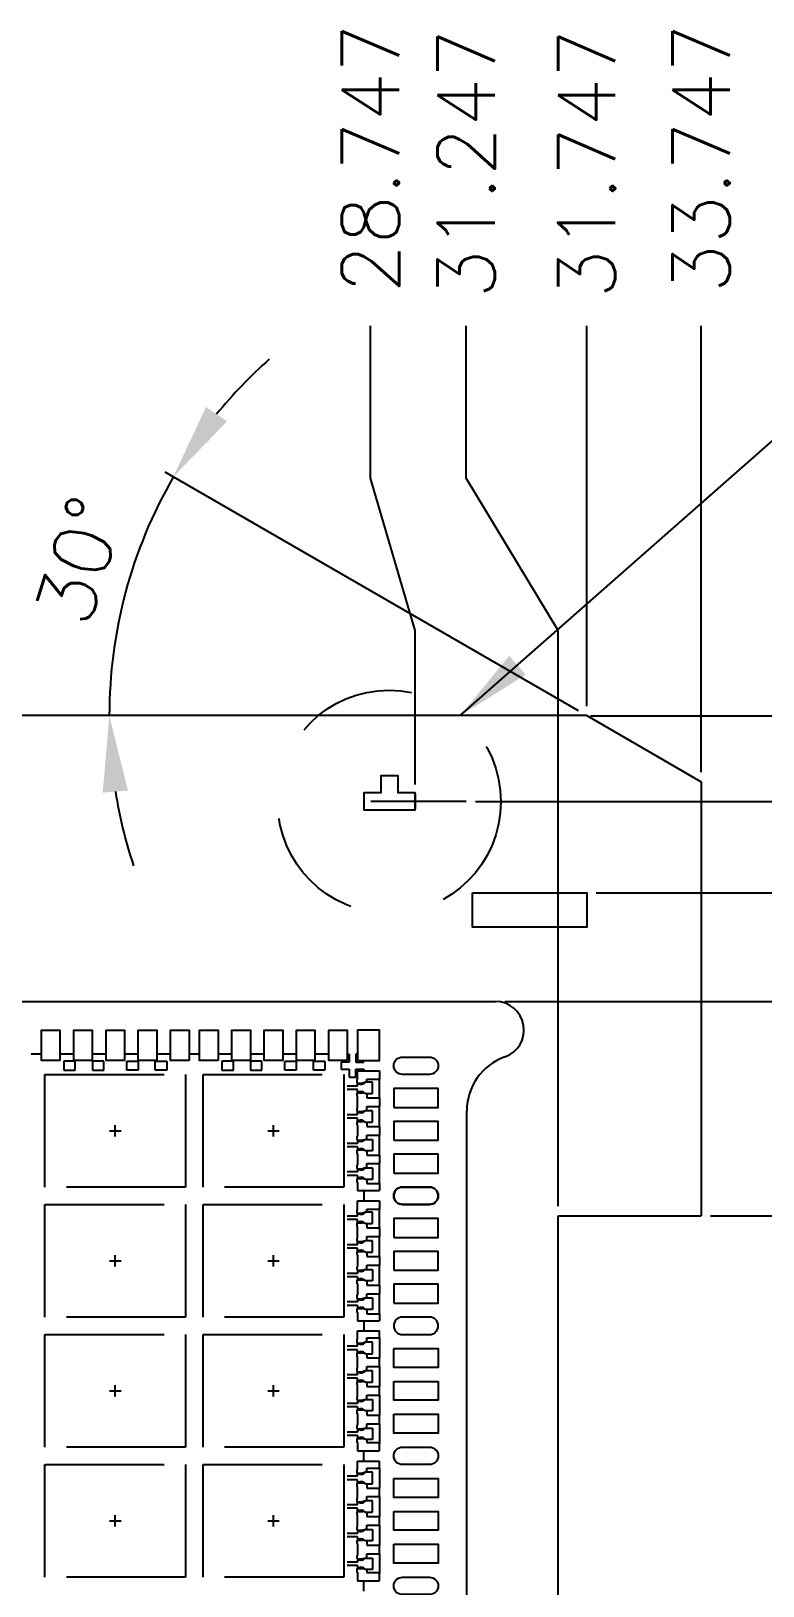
# Model space of a CAD drawing. Header units: millimetres. Extents: x 404.22 to 412.54, y 108.24 to 113.92.
# Drawn here: x 408.759 to 409.527, y 112.238 to 113.87 of the extents above; entities that cross this region are included whole.
import ezdxf

# ---------------------------------------------------------------- set-up
doc = ezdxf.new("R2010")
doc.units = ezdxf.units.MM
doc.header["$LTSCALE"] = 0.5
doc.header["$PDMODE"] = 98
for name, pattern in [('CENTER', [50.8, 31.75, -6.35, 6.35, -6.35]), ('HIDDEN', [0.375, 0.25, -0.125]), ('PHANTOM', [2.5, 1.25, -0.25, 0.25, -0.25, 0.25, -0.25])]:
    doc.linetypes.add(name, pattern=pattern)
for name, color, linetype in [('1D', 4, 'Continuous'), ('BTM', 7, 'HIDDEN'), ('CEN', 2, 'CENTER'), ('DIM', 3, 'Continuous'), ('PKG', 1, 'PHANTOM')]:
    doc.layers.add(name, color=color, linetype=linetype)
doc.styles.add('SIMPLEX', font='simplex.shx')
doc.dimstyles.new('Standard1', dxfattribs={"dimtxt": 0.08, "dimasz": 0.08, "dimexe": 0.015, "dimexo": 0.015, "dimgap": 0.027, "dimtad": 1, "dimdec": 3, "dimlfac": 33.333333, "dimrnd": 0.0005, "dimzin": 1, "dimtxsty": 'SIMPLEX', "dimcen": 0.1905, "dimclrd": 256, "dimclre": 256, "dimclrt": 256, "dimazin": 3, "dimtp": 0.03, "dimtm": 0.05, "dimtfac": 0.8, "dimtdec": 3, "dimtmove": 0, "dimatfit": 3, "dimfxl": 0.05, "dimtzin": 4, "dimlwd": -1, "dimlwe": -1})
doc.dimstyles.new('Standard2', dxfattribs={"dimtxt": 0.06, "dimasz": 0.08, "dimexe": 0.01, "dimexo": 0.01, "dimgap": 0.027, "dimtad": 1, "dimdec": 3, "dimlfac": 16.666667, "dimrnd": 0.0005, "dimzin": 1, "dimtxsty": 'SIMPLEX', "dimcen": 0.1905, "dimclrd": 256, "dimclre": 256, "dimclrt": 256, "dimazin": 3, "dimtp": 0.03, "dimtm": 0.05, "dimtfac": 0.8, "dimtdec": 3, "dimtmove": 0, "dimatfit": 3, "dimfxl": 0.05, "dimtzin": 4, "dimlwd": -1, "dimlwe": -1})

# ---------------------------------------------------------------- blocks, each defined once
blk = doc.blocks.new('*D9')
at = {"layer": 'Defpoints', "color": 0, "ltscale": 0.1, "transparency": 16777216}
for p in [(409.963, 113.1939), (409.3365, 113.1516), (407.4376, 111.0096)]:
    blk.add_point(p, dxfattribs=at)
at = {"layer": 'DIM', "ltscale": 0.1, "transparency": 16777216}
for p, q in [((409.643, 113.1516), (409.803, 113.1939)), ((409.803, 113.1939), (409.963, 113.1939)), ((409.3465, 113.1516), (409.643, 113.1516))]:
    blk.add_line(p, q, dxfattribs=at)
at = {"layer": 'DIM', "ltscale": 0.1, "transparency": 16777216, "insert": (410.1386, 113.1939), "char_height": 0.06, "attachment_point": 5, "style": 'SIMPLEX'}
blk.add_mtext('\\A1;35.700', dxfattribs=at)
blk = doc.blocks.new('*D10')
at = {"layer": 'Defpoints', "color": 0, "ltscale": 0.1, "transparency": 16777216}
for p in [(409.4625, 112.6266), (409.963, 112.6266), (407.4376, 111.0096)]:
    blk.add_point(p, dxfattribs=at)
at = {"layer": 'DIM', "ltscale": 0.1, "transparency": 16777216}
blk.add_line((409.4725, 112.6266), (409.963, 112.6266), dxfattribs=at)
at = {"layer": 'DIM', "ltscale": 0.1, "transparency": 16777216, "insert": (410.1386, 112.6266), "char_height": 0.06, "attachment_point": 5, "style": 'SIMPLEX'}
blk.add_mtext('\\A1;26.950', dxfattribs=at)
blk = doc.blocks.new('*D29')
at = {"layer": 'Defpoints', "color": 0, "transparency": 16777216}
for p in [(409.2466, 112.8516), (409.2466, 109.1676), (410.6211, 109.1676)]:
    blk.add_point(p, dxfattribs=at)
at = {"layer": 'DIM', "transparency": 16777216}
for p, q in [((409.2566, 112.8516), (410.6311, 112.8516)), ((410.6211, 112.7716), (410.6211, 111.5266)), ((410.6211, 109.2476), (410.6211, 110.4926)), ((409.2566, 109.1676), (410.6311, 109.1676))]:
    blk.add_line(p, q, dxfattribs=at)
for points in [[(410.6078, 112.7716), (410.6345, 112.7716), (410.6211, 112.8516)], [(410.6078, 109.2476), (410.6345, 109.2476), (410.6211, 109.1676)]]:
    blk.add_solid(points, dxfattribs=at)
at = {"layer": 'DIM', "transparency": 16777216, "insert": (410.6211, 111.0096), "char_height": 0.06, "attachment_point": 5, "rotation": 90, "style": 'SIMPLEX'}
blk.add_mtext('\\A1;59.3X61.4(MOLD PKG)', dxfattribs=at)
blk = doc.blocks.new('*D34')
at = {"layer": 'Defpoints', "color": 0, "transparency": 16777216}
for p in [(409.963, 112.9965), (409.3425, 112.9656), (407.4376, 111.0096)]:
    blk.add_point(p, dxfattribs=at)
at = {"layer": 'DIM', "transparency": 16777216}
for p, q in [((409.643, 112.9656), (409.803, 112.9965)), ((409.803, 112.9965), (409.963, 112.9965)), ((409.3525, 112.9656), (409.643, 112.9656))]:
    blk.add_line(p, q, dxfattribs=at)
at = {"layer": 'DIM', "transparency": 16777216, "insert": (410.1386, 112.9965), "char_height": 0.06, "attachment_point": 5, "style": 'SIMPLEX'}
blk.add_mtext('\\A1;32.600', dxfattribs=at)
blk = doc.blocks.new('*D37')
at = {"layer": 'Defpoints', "color": 0, "ltscale": 0.1, "transparency": 16777216}
for p in [(409.963, 113.0933), (409.2159, 113.0616), (407.4376, 111.0096)]:
    blk.add_point(p, dxfattribs=at)
at = {"layer": 'DIM', "ltscale": 0.1, "transparency": 16777216}
for p, q in [((409.643, 113.0616), (409.803, 113.0933)), ((409.803, 113.0933), (409.963, 113.0933)), ((409.2259, 113.0616), (409.643, 113.0616))]:
    blk.add_line(p, q, dxfattribs=at)
at = {"layer": 'DIM', "ltscale": 0.1, "transparency": 16777216, "insert": (410.1386, 113.0933), "char_height": 0.06, "attachment_point": 5, "style": 'SIMPLEX'}
blk.add_mtext('\\A1;34.200', dxfattribs=at)
blk = doc.blocks.new('*D54')
at = {"layer": 'Defpoints', "color": 0, "ltscale": 0.1, "transparency": 16777216}
for p in [(409.216, 113.5609), (409.3125, 112.6266), (407.4376, 111.0096)]:
    blk.add_point(p, dxfattribs=at)
at = {"layer": 'DIM', "ltscale": 0.1, "transparency": 16777216}
for p, q in [((409.216, 113.4009), (409.216, 113.5609)), ((409.3125, 113.2409), (409.216, 113.4009)), ((409.3125, 112.6366), (409.3125, 113.2409))]:
    blk.add_line(p, q, dxfattribs=at)
at = {"layer": 'DIM', "ltscale": 0.1, "transparency": 16777216, "insert": (409.216, 113.7308), "char_height": 0.06, "attachment_point": 5, "rotation": 90, "style": 'SIMPLEX'}
blk.add_mtext('\\A1;31.247', dxfattribs=at)
blk = doc.blocks.new('*D55')
at = {"layer": 'Defpoints', "color": 0, "ltscale": 0.1, "transparency": 16777216}
for p in [(409.1156, 113.5609), (409.1625, 113.0695), (407.4376, 111.0096)]:
    blk.add_point(p, dxfattribs=at)
at = {"layer": 'DIM', "ltscale": 0.1, "transparency": 16777216}
for p, q in [((409.1156, 113.4009), (409.1156, 113.5609)), ((409.1625, 113.2409), (409.1156, 113.4009)), ((409.1625, 113.0795), (409.1625, 113.2409))]:
    blk.add_line(p, q, dxfattribs=at)
at = {"layer": 'DIM', "ltscale": 0.1, "transparency": 16777216, "insert": (409.1156, 113.7365), "char_height": 0.06, "attachment_point": 5, "rotation": 90, "style": 'SIMPLEX'}
blk.add_mtext('\\A1;28.747', dxfattribs=at)
blk = doc.blocks.new('*D81')
at = {"layer": '1D', "transparency": 16777216}
blk.add_line((409.3338, 113.1566), (408.9, 113.4072), dxfattribs=at)
for start, end in [(131.6759, 140.8347), (149.9936, 180), (189.1588, 198.3177)]:
    blk.add_arc((409.3425, 113.1516), 0.501, start, end, dxfattribs=at)
for points in [[(408.965, 113.4605), (408.943, 113.4756), (408.9086, 113.4022)], [(408.8346, 113.0708), (408.8611, 113.073), (408.8415, 113.1516)]]:
    blk.add_solid(points, dxfattribs=at)
at = {"layer": 'Defpoints', "color": 0, "transparency": 16777216}
for p in [(408.8491, 113.2387), (405.5444, 113.1516), (409.3425, 113.1516), (409.3425, 113.1516), (409.4625, 113.0823)]:
    blk.add_point(p, dxfattribs=at)
at = {"layer": '1D', "transparency": 16777216, "insert": (408.8104, 113.3149), "char_height": 0.06, "attachment_point": 5, "rotation": 72.946, "style": 'SIMPLEX'}
blk.add_mtext('\\A1;30°', dxfattribs=at)
blk = doc.blocks.new('*D79')
at = {"layer": 'Defpoints', "color": 0, "ltscale": 0.1, "transparency": 16777216}
for p in [(409.3425, 113.5609), (409.3425, 113.1516), (407.4376, 111.0096)]:
    blk.add_point(p, dxfattribs=at)
at = {"layer": 'DIM', "ltscale": 0.1, "transparency": 16777216}
blk.add_line((409.3425, 113.1616), (409.3425, 113.5609), dxfattribs=at)
at = {"layer": 'DIM', "ltscale": 0.1, "transparency": 16777216, "insert": (409.3425, 113.7308), "char_height": 0.06, "attachment_point": 5, "rotation": 90, "style": 'SIMPLEX'}
blk.add_mtext('\\A1;31.747', dxfattribs=at)
blk = doc.blocks.new('*D80')
at = {"layer": 'Defpoints', "color": 0, "ltscale": 0.1, "transparency": 16777216}
for p in [(409.4625, 113.5609), (409.4625, 113.0823), (407.4376, 111.0096)]:
    blk.add_point(p, dxfattribs=at)
at = {"layer": 'DIM', "ltscale": 0.1, "transparency": 16777216}
blk.add_line((409.4625, 113.0923), (409.4625, 113.5609), dxfattribs=at)
at = {"layer": 'DIM', "ltscale": 0.1, "transparency": 16777216, "insert": (409.4625, 113.7365), "char_height": 0.06, "attachment_point": 5, "rotation": 90, "style": 'SIMPLEX'}
blk.add_mtext('\\A1;33.747', dxfattribs=at)
blk = doc.blocks.new('*U99')
at = {"layer": 'CEN', "ltscale": 0.005}
for p, q in [((-0.006, 0), (0.006, 0)), ((0, -0.006), (0, 0.006))]:
    blk.add_line(p, q, dxfattribs=at)
at = {"layer": 'PKG', "color": 1, "linetype": 'HIDDEN'}
blk.add_lwpolyline([(-0.0738, -0.0591), (-0.0738, 0.0591), (0.0738, 0.0591), (0.0738, -0.0591)], close=True, dxfattribs=at)
blk = doc.blocks.new('*U100')
at = {"layer": 'CEN', "color": 0, "linetype": 'ByBlock', "lineweight": -2, "transparency": 16777216}
for p in [(2.9862, 3.4125), (3.1521, 3.4125), (2.9862, 3.276), (3.1521, 3.276), (2.9862, 3.1395), (3.1521, 3.1395), (2.9862, 3.003), (3.1521, 3.003)]:
    blk.add_blockref('*U99', p, dxfattribs=at)

msp = doc.modelspace()

# ---------------------------------------------------------------- linework, layer by layer
for p, q in [((409.342459, 113.151642), (405.544411, 113.151642)), ((409.342459, 113.151642), (409.462459, 113.082342)), ((409.462459, 113.082342), (409.462459, 112.626642))]:
    msp.add_line(p, q)
at = {"color": 1, "linetype": 'CENTER', "ltscale": 0.001}
msp.add_line((409.215908, 113.061642), (409.073399, 113.061642), dxfattribs=at)
at = {"ltscale": 0.1}
msp.add_line((409.162459, 113.06951), (409.162459, 113.053774), dxfattribs=at)
at = {"ltscale": 0.03}
for p, q in [((409.102039, 112.770061), (409.102039, 112.778742)), ((409.102039, 112.778742), (409.124989, 112.778742)), ((409.124989, 112.778742), (409.124989, 112.770192)), ((409.102039, 112.765992), (409.107289, 112.765992)), ((409.102039, 112.765992), (409.107289, 112.765992)), ((409.110289, 112.766892), (409.107289, 112.765992)), ((409.111789, 112.766892), (409.110289, 112.766892)), ((409.111789, 112.766892), (409.111789, 112.770192)), ((409.111789, 112.770192), (409.124989, 112.770192)), ((409.102039, 112.755792), (409.107289, 112.755792)), ((409.102039, 112.755792), (409.107289, 112.755792)), ((409.102039, 112.740061), (409.102039, 112.751723)), ((409.110289, 112.754892), (409.107289, 112.755792)), ((409.110289, 112.754892), (409.111789, 112.754892)), ((409.111789, 112.754892), (409.111789, 112.750392)), ((409.111789, 112.750392), (409.124989, 112.750392)), ((409.124989, 112.750392), (409.124989, 112.741392)), ((409.102039, 112.735992), (409.107289, 112.735992)), ((409.110289, 112.736892), (409.107289, 112.735992)), ((409.111789, 112.736892), (409.110289, 112.736892)), ((409.111789, 112.736892), (409.111789, 112.741392)), ((409.111789, 112.741392), (409.124989, 112.741392)), ((409.102039, 112.725792), (409.107289, 112.725792)), ((409.102039, 112.721723), (409.102039, 112.710061)), ((409.110289, 112.724892), (409.107289, 112.725792)), ((409.110289, 112.724892), (409.111789, 112.724892)), ((409.111789, 112.724892), (409.111789, 112.720392)), ((409.111789, 112.720392), (409.124989, 112.720392)), ((409.111789, 112.706892), (409.111789, 112.711392)), ((409.111789, 112.711392), (409.124989, 112.711392)), ((409.124989, 112.720392), (409.124989, 112.711392)), ((409.102039, 112.705992), (409.107289, 112.705992)), ((409.102039, 112.695792), (409.107289, 112.695792)), ((409.110289, 112.706892), (409.107289, 112.705992)), ((409.110289, 112.694892), (409.107289, 112.695792)), ((409.110289, 112.706892), (409.111789, 112.706892)), ((409.111789, 112.694892), (409.110289, 112.694892)), ((409.111789, 112.694892), (409.111789, 112.690392)), ((409.102039, 112.691723), (409.102039, 112.680061)), ((409.111789, 112.690392), (409.124989, 112.690392)), ((409.111789, 112.676892), (409.111789, 112.681392)), ((409.111789, 112.681392), (409.124989, 112.681392)), ((409.124989, 112.690392), (409.124989, 112.681392)), ((409.102039, 112.675992), (409.107289, 112.675992)), ((409.102039, 112.665792), (409.107289, 112.665792)), ((409.110289, 112.676892), (409.107289, 112.675992)), ((409.110289, 112.664892), (409.107289, 112.665792)), ((409.110289, 112.676892), (409.111789, 112.676892)), ((409.111789, 112.664892), (409.110289, 112.664892)), ((409.111789, 112.664892), (409.111789, 112.660392)), ((409.102039, 112.661723), (409.102039, 112.653042)), ((409.102039, 112.653042), (409.124989, 112.653042)), ((409.111789, 112.660392), (409.124989, 112.660392)), ((409.124989, 112.660392), (409.124989, 112.653042)), ((409.102039, 112.633561), (409.102039, 112.642242)), ((409.102039, 112.642242), (409.124989, 112.642242)), ((409.102039, 112.629492), (409.107289, 112.629492)), ((409.102039, 112.629492), (409.107289, 112.629492)), ((409.110289, 112.630392), (409.107289, 112.629492)), ((409.111789, 112.630392), (409.110289, 112.630392)), ((409.111789, 112.630392), (409.111789, 112.633692)), ((409.111789, 112.633692), (409.124989, 112.633692)), ((409.124989, 112.642242), (409.124989, 112.633692)), ((409.102039, 112.619292), (409.107289, 112.619292)), ((409.102039, 112.619292), (409.107289, 112.619292)), ((409.102039, 112.603561), (409.102039, 112.615223)), ((409.110289, 112.618392), (409.107289, 112.619292)), ((409.110289, 112.618392), (409.111789, 112.618392)), ((409.111789, 112.618392), (409.111789, 112.613892)), ((409.111789, 112.613892), (409.124989, 112.613892)), ((409.124989, 112.613892), (409.124989, 112.604892)), ((409.102039, 112.599492), (409.107289, 112.599492)), ((409.110289, 112.600392), (409.107289, 112.599492)), ((409.111789, 112.600392), (409.110289, 112.600392)), ((409.111789, 112.600392), (409.111789, 112.604892)), ((409.111789, 112.604892), (409.124989, 112.604892)), ((409.102039, 112.589292), (409.107289, 112.589292)), ((409.102039, 112.585223), (409.102039, 112.573561)), ((409.110289, 112.588392), (409.107289, 112.589292)), ((409.110289, 112.588392), (409.111789, 112.588392)), ((409.111789, 112.588392), (409.111789, 112.583892)), ((409.111789, 112.583892), (409.124989, 112.583892)), ((409.124989, 112.583892), (409.124989, 112.574892)), ((409.102039, 112.569492), (409.107289, 112.569492)), ((409.110289, 112.570392), (409.107289, 112.569492)), ((409.110289, 112.570392), (409.111789, 112.570392)), ((409.111789, 112.570392), (409.111789, 112.574892)), ((409.111789, 112.574892), (409.124989, 112.574892)), ((409.102039, 112.559292), (409.107289, 112.559292)), ((409.102039, 112.555223), (409.102039, 112.543561)), ((409.110289, 112.558392), (409.107289, 112.559292)), ((409.111789, 112.558392), (409.110289, 112.558392)), ((409.111789, 112.558392), (409.111789, 112.553892)), ((409.111789, 112.553892), (409.124989, 112.553892)), ((409.124989, 112.553892), (409.124989, 112.544892)), ((409.102039, 112.539492), (409.107289, 112.539492)), ((409.110289, 112.540392), (409.107289, 112.539492)), ((409.110289, 112.540392), (409.111789, 112.540392)), ((409.111789, 112.540392), (409.111789, 112.544892)), ((409.111789, 112.544892), (409.124989, 112.544892)), ((409.102039, 112.529292), (409.107289, 112.529292)), ((409.102039, 112.525223), (409.102039, 112.516542)), ((409.102039, 112.516542), (409.124989, 112.516542)), ((409.110289, 112.528392), (409.107289, 112.529292)), ((409.111789, 112.528392), (409.110289, 112.528392)), ((409.111789, 112.528392), (409.111789, 112.523892)), ((409.111789, 112.523892), (409.124989, 112.523892)), ((409.124989, 112.523892), (409.124989, 112.516542)), ((409.102039, 112.497061), (409.102039, 112.505742)), ((409.102039, 112.505742), (409.124989, 112.505742)), ((409.124989, 112.498392), (409.124989, 112.505742)), ((409.102039, 112.492992), (409.107289, 112.492992)), ((409.102039, 112.482792), (409.107289, 112.482792)), ((409.110289, 112.493892), (409.107289, 112.492992)), ((409.110289, 112.481892), (409.107289, 112.482792)), ((409.111789, 112.493892), (409.110289, 112.493892)), ((409.111789, 112.493892), (409.111789, 112.498392)), ((409.111789, 112.498392), (409.124989, 112.498392)), ((409.102039, 112.467061), (409.102039, 112.478723)), ((409.110289, 112.481892), (409.111789, 112.481892)), ((409.111789, 112.481892), (409.111789, 112.477392)), ((409.111789, 112.477392), (409.124989, 112.477392)), ((409.111789, 112.463892), (409.111789, 112.468392)), ((409.111789, 112.468392), (409.124989, 112.468392)), ((409.124989, 112.468392), (409.124989, 112.477392)), ((409.102039, 112.462992), (409.107289, 112.462992)), ((409.102039, 112.452792), (409.107289, 112.452792)), ((409.110289, 112.463892), (409.107289, 112.462992)), ((409.110289, 112.451892), (409.107289, 112.452792)), ((409.111789, 112.463892), (409.110289, 112.463892)), ((409.110289, 112.451892), (409.111789, 112.451892)), ((409.111789, 112.451892), (409.111789, 112.447392)), ((409.102039, 112.437061), (409.102039, 112.448723)), ((409.110289, 112.433892), (409.107289, 112.432992)), ((409.110289, 112.433892), (409.111789, 112.433892)), ((409.111789, 112.447392), (409.124989, 112.447392)), ((409.111789, 112.433892), (409.111789, 112.438392)), ((409.111789, 112.438392), (409.124989, 112.438392)), ((409.124989, 112.438392), (409.124989, 112.447392)), ((409.102039, 112.432992), (409.107289, 112.432992)), ((409.102039, 112.422792), (409.107289, 112.422792)), ((409.102039, 112.418723), (409.102039, 112.407061)), ((409.110289, 112.421892), (409.107289, 112.422792)), ((409.111789, 112.421892), (409.110289, 112.421892)), ((409.111789, 112.421892), (409.111789, 112.417392)), ((409.111789, 112.417392), (409.124989, 112.417392)), ((409.124989, 112.408392), (409.124989, 112.417392)), ((409.102039, 112.402992), (409.107289, 112.402992)), ((409.102039, 112.402992), (409.107289, 112.402992)), ((409.110289, 112.403892), (409.107289, 112.402992)), ((409.110289, 112.403892), (409.111789, 112.403892)), ((409.111789, 112.403892), (409.111789, 112.408392)), ((409.111789, 112.408392), (409.124989, 112.408392)), ((409.102039, 112.392792), (409.107289, 112.392792)), ((409.102039, 112.392792), (409.107289, 112.392792)), ((409.102039, 112.388723), (409.102039, 112.380042)), ((409.110289, 112.391892), (409.107289, 112.392792)), ((409.111789, 112.391892), (409.110289, 112.391892)), ((409.111789, 112.391892), (409.111789, 112.388592)), ((409.111789, 112.388592), (409.124989, 112.388592)), ((409.124989, 112.380042), (409.124989, 112.388592)), ((409.102039, 112.380042), (409.124989, 112.380042)), ((409.102039, 112.360561), (409.102039, 112.369242)), ((409.102039, 112.369242), (409.124989, 112.369242)), ((409.124989, 112.361892), (409.124989, 112.369242)), ((409.102039, 112.356492), (409.107289, 112.356492)), ((409.110289, 112.357392), (409.107289, 112.356492)), ((409.111789, 112.357392), (409.110289, 112.357392)), ((409.111789, 112.357392), (409.111789, 112.361892)), ((409.111789, 112.361892), (409.124989, 112.361892)), ((409.102039, 112.346292), (409.107289, 112.346292)), ((409.102039, 112.330561), (409.102039, 112.342223)), ((409.110289, 112.345392), (409.107289, 112.346292)), ((409.110289, 112.345392), (409.111789, 112.345392)), ((409.111789, 112.345392), (409.111789, 112.340892)), ((409.111789, 112.340892), (409.124989, 112.340892)), ((409.124989, 112.331892), (409.124989, 112.340892)), ((409.102039, 112.326492), (409.107289, 112.326492)), ((409.110289, 112.327392), (409.107289, 112.326492)), ((409.111789, 112.327392), (409.110289, 112.327392)), ((409.111789, 112.327392), (409.111789, 112.331892)), ((409.111789, 112.331892), (409.124989, 112.331892)), ((409.102039, 112.316292), (409.107289, 112.316292)), ((409.102039, 112.300561), (409.102039, 112.312223)), ((409.110289, 112.315392), (409.107289, 112.316292)), ((409.110289, 112.315392), (409.111789, 112.315392)), ((409.111789, 112.315392), (409.111789, 112.310892)), ((409.111789, 112.310892), (409.124989, 112.310892)), ((409.124989, 112.301892), (409.124989, 112.310892)), ((409.102039, 112.296492), (409.107289, 112.296492)), ((409.110289, 112.297392), (409.107289, 112.296492)), ((409.110289, 112.297392), (409.111789, 112.297392)), ((409.111789, 112.297392), (409.111789, 112.301892)), ((409.111789, 112.301892), (409.124989, 112.301892)), ((409.102039, 112.286292), (409.107289, 112.286292)), ((409.102039, 112.282223), (409.102039, 112.270561)), ((409.110289, 112.285392), (409.107289, 112.286292)), ((409.111789, 112.285392), (409.110289, 112.285392)), ((409.111789, 112.285392), (409.111789, 112.280892)), ((409.111789, 112.280892), (409.124989, 112.280892)), ((409.111789, 112.267392), (409.111789, 112.271892)), ((409.111789, 112.271892), (409.124989, 112.271892)), ((409.124989, 112.271892), (409.124989, 112.280892)), ((409.102039, 112.266492), (409.107289, 112.266492)), ((409.102039, 112.266492), (409.107289, 112.266492)), ((409.102039, 112.256292), (409.107289, 112.256292)), ((409.102039, 112.256292), (409.107289, 112.256292)), ((409.110289, 112.267392), (409.107289, 112.266492)), ((409.110289, 112.255392), (409.107289, 112.256292)), ((409.110289, 112.267392), (409.111789, 112.267392)), ((409.111789, 112.255392), (409.110289, 112.255392)), ((409.111789, 112.255392), (409.111789, 112.252092)), ((409.102039, 112.252223), (409.102039, 112.243542)), ((409.102039, 112.243542), (409.124989, 112.243542)), ((409.111789, 112.252092), (409.124989, 112.252092)), ((409.124989, 112.243542), (409.124989, 112.252092))]:
    msp.add_line(p, q, dxfattribs=at)
at = {"color": 0}
for p, q in [((409.312459, 112.146642), (409.312459, 112.626642)), ((409.312459, 112.626642), (409.462459, 112.626642))]:
    msp.add_line(p, q, dxfattribs=at)
at = {"ltscale": 0.05}
msp.add_lwpolyline([(409.144459, 113.052642), (409.162459, 113.052642), (409.162459, 113.070642), (409.144459, 113.070642), (409.144459, 113.088642), (409.126459, 113.088642), (409.126459, 113.070642), (409.108459, 113.070642), (409.108459, 113.052642), (409.144459, 113.052642)], dxfattribs=at)
at = {"ltscale": 0.1}
msp.add_lwpolyline([(409.222458, 112.965642), (409.342458, 112.965642), (409.342458, 112.929642), (409.222458, 112.929642)], close=True, dxfattribs=at)
at = {"ltscale": 0.03}
for points in [[(408.789739, 112.789542), (408.770239, 112.789542), (408.770239, 112.821642), (408.789739, 112.821642)], [(408.823639, 112.789542), (408.804139, 112.789542), (408.804139, 112.821642), (408.823639, 112.821642)], [(408.857539, 112.789542), (408.838039, 112.789542), (408.838039, 112.821642), (408.857539, 112.821642)], [(408.891439, 112.789542), (408.871939, 112.789542), (408.871939, 112.821642), (408.891439, 112.821642)], [(408.925339, 112.789542), (408.905839, 112.789542), (408.905839, 112.821642), (408.925339, 112.821642)], [(408.955639, 112.789542), (408.936139, 112.789542), (408.936139, 112.821642), (408.955639, 112.821642)], [(408.989539, 112.789542), (408.970039, 112.789542), (408.970039, 112.821642), (408.989539, 112.821642)], [(409.023439, 112.789542), (409.003939, 112.789542), (409.003939, 112.821642), (409.023439, 112.821642)], [(409.057339, 112.789542), (409.037839, 112.789542), (409.037839, 112.821642), (409.057339, 112.821642)], [(409.091239, 112.789542), (409.071739, 112.789542), (409.071739, 112.821642), (409.091239, 112.821642)], [(409.102039, 112.789542), (409.124989, 112.789542), (409.124989, 112.821642), (409.102039, 112.821642)], [(409.139989, 112.740492), (409.186639, 112.740492), (409.186639, 112.760292), (409.139989, 112.760292)], [(409.139989, 112.705992), (409.186639, 112.705992), (409.186639, 112.725792), (409.139989, 112.725792)], [(409.139989, 112.671492), (409.186639, 112.671492), (409.186639, 112.691292), (409.139989, 112.691292)], [(409.139989, 112.603992), (409.186639, 112.603992), (409.186639, 112.623792), (409.139989, 112.623792)], [(409.139989, 112.569492), (409.186639, 112.569492), (409.186639, 112.589292), (409.139989, 112.589292)], [(409.139989, 112.534992), (409.186639, 112.534992), (409.186639, 112.554792), (409.139989, 112.554792)], [(409.139989, 112.487292), (409.186639, 112.487292), (409.186639, 112.467492), (409.139989, 112.467492)], [(409.139989, 112.452792), (409.186639, 112.452792), (409.186639, 112.432992), (409.139989, 112.432992)], [(409.139989, 112.418292), (409.186639, 112.418292), (409.186639, 112.398492), (409.139989, 112.398492)], [(409.139989, 112.350792), (409.186639, 112.350792), (409.186639, 112.330992), (409.139989, 112.330992)], [(409.139989, 112.316292), (409.186639, 112.316292), (409.186639, 112.296492), (409.139989, 112.296492)], [(409.139989, 112.281792), (409.186639, 112.281792), (409.186639, 112.261992), (409.139989, 112.261992)]]:
    msp.add_lwpolyline(points, close=True, dxfattribs=at)
for points in [[(409.149139, 112.793292), (409.177489, 112.793292, -0.41421356), (409.186639, 112.784142), (409.186639, 112.784142, -0.41421356), (409.177489, 112.774992), (409.149139, 112.774992, -0.41421356), (409.139989, 112.784142), (409.139989, 112.784142, -0.41421356)], [(409.149139, 112.638492), (409.177489, 112.638492, 0.41421356), (409.186639, 112.647642), (409.186639, 112.647642, 0.41421356), (409.177489, 112.656792), (409.149139, 112.656792, 0.41421356), (409.139989, 112.647642), (409.139989, 112.647642, 0.41421356)], [(409.149139, 112.656792), (409.177489, 112.656792, -0.41421356), (409.186639, 112.647642), (409.186639, 112.647642, -0.41421356), (409.177489, 112.638492), (409.149139, 112.638492, -0.41421356), (409.139989, 112.647642), (409.139989, 112.647642, -0.41421356)], [(409.149139, 112.501992), (409.177489, 112.501992, 0.41421356), (409.186639, 112.511142), (409.186639, 112.511142, 0.41421356), (409.177489, 112.520292), (409.149139, 112.520292, 0.41421356), (409.139989, 112.511142), (409.139989, 112.511142, 0.41421356)], [(409.149139, 112.383792), (409.177489, 112.383792, -0.41421356), (409.186639, 112.374642), (409.186639, 112.374642, -0.41421356), (409.177489, 112.365492), (409.149139, 112.365492, -0.41421356), (409.139989, 112.374642), (409.139989, 112.374642, -0.41421356)], [(409.149139, 112.247292), (409.177489, 112.247292, -0.41421356), (409.186639, 112.238142), (409.186639, 112.238142, -0.41421356), (409.177489, 112.228992), (409.149139, 112.228992, -0.41421356), (409.139989, 112.238142), (409.139989, 112.238142, -0.41421356)]]:
    msp.add_lwpolyline(points, format="xyb", close=True, dxfattribs=at)
for centre, radius, start, end in [((409.103888, 112.768027), 0.00275, 132.275937, 227.724063), ((409.1062, 112.772536), 0.007754, 237.548187, 266.96247), ((409.105814, 112.77061), 0.005818, 269.752882, 320.280905), ((409.103888, 112.753758), 0.00275, 132.275937, 227.724063), ((409.1062, 112.749249), 0.007754, 93.03753, 122.451813), ((409.105814, 112.751175), 0.005818, 39.719095, 90.247118), ((409.103888, 112.738027), 0.00275, 132.275937, 227.724063), ((409.1062, 112.742536), 0.007754, 237.548187, 266.96247), ((409.105814, 112.74061), 0.005818, 269.752882, 320.280905), ((409.103888, 112.723758), 0.00275, 132.275937, 227.724063), ((409.1062, 112.719249), 0.007754, 93.03753, 122.451813), ((409.105814, 112.721175), 0.005818, 39.719095, 90.247118), ((409.103888, 112.708027), 0.00275, 132.275937, 227.724063), ((409.103888, 112.693758), 0.00275, 132.275937, 227.724063), ((409.1062, 112.712536), 0.007754, 237.548187, 266.96247), ((409.1062, 112.689249), 0.007754, 93.03753, 122.451813), ((409.105814, 112.71061), 0.005818, 269.752882, 320.280905), ((409.105814, 112.691175), 0.005818, 39.719095, 90.247118), ((409.103888, 112.678027), 0.00275, 132.275937, 227.724063), ((409.103888, 112.663758), 0.00275, 132.275937, 227.724063), ((409.1062, 112.682536), 0.007754, 237.548187, 266.96247), ((409.1062, 112.659249), 0.007754, 93.03753, 122.451813), ((409.105814, 112.68061), 0.005818, 269.752882, 320.280905), ((409.105814, 112.661175), 0.005818, 39.719095, 90.247118), ((409.103888, 112.631527), 0.00275, 132.275937, 227.724063), ((409.1062, 112.636036), 0.007754, 237.548187, 266.96247), ((409.105814, 112.63411), 0.005818, 269.752882, 320.280905), ((409.103888, 112.617258), 0.00275, 132.275937, 227.724063), ((409.1062, 112.612749), 0.007754, 93.03753, 122.451813), ((409.105814, 112.614675), 0.005818, 39.719095, 90.247118), ((409.103888, 112.601527), 0.00275, 132.275937, 227.724063), ((409.1062, 112.606036), 0.007754, 237.548187, 266.96247), ((409.105814, 112.60411), 0.005818, 269.752882, 320.280905), ((409.103888, 112.587258), 0.00275, 132.275937, 227.724063), ((409.1062, 112.582749), 0.007754, 93.03753, 122.451813), ((409.105814, 112.584675), 0.005818, 39.719095, 90.247118), ((409.103888, 112.571527), 0.00275, 132.275937, 227.724063), ((409.1062, 112.576036), 0.007754, 237.548187, 266.96247), ((409.105814, 112.57411), 0.005818, 269.752882, 320.280905), ((409.103888, 112.557258), 0.00275, 132.275937, 227.724063), ((409.1062, 112.552749), 0.007754, 93.03753, 122.451813), ((409.105814, 112.554675), 0.005818, 39.719095, 90.247118), ((409.103888, 112.541527), 0.00275, 132.275937, 227.724063), ((409.1062, 112.546036), 0.007754, 237.548187, 266.96247), ((409.105814, 112.54411), 0.005818, 269.752882, 320.280905), ((409.103888, 112.527258), 0.00275, 132.275937, 227.724063), ((409.1062, 112.522749), 0.007754, 93.03753, 122.451813), ((409.105814, 112.524675), 0.005818, 39.719095, 90.247118), ((409.103888, 112.495027), 0.00275, 132.275937, 227.724063), ((409.103888, 112.480758), 0.00275, 132.275937, 227.724063), ((409.1062, 112.499536), 0.007754, 237.548187, 266.96247), ((409.1062, 112.476249), 0.007754, 93.03753, 122.451813), ((409.105814, 112.49761), 0.005818, 269.752882, 320.280905), ((409.105814, 112.478175), 0.005818, 39.719095, 90.247118), ((409.103888, 112.465027), 0.00275, 132.275937, 227.724063), ((409.103888, 112.450758), 0.00275, 132.275937, 227.724063), ((409.1062, 112.469536), 0.007754, 237.548187, 266.96247), ((409.1062, 112.446249), 0.007754, 93.03753, 122.451813), ((409.105814, 112.46761), 0.005818, 269.752882, 320.280905), ((409.105814, 112.448175), 0.005818, 39.719095, 90.247118), ((409.103888, 112.435027), 0.00275, 132.275937, 227.724063), ((409.105814, 112.43761), 0.005818, 269.752882, 320.280905), ((409.103888, 112.420758), 0.00275, 132.275937, 227.724063), ((409.1062, 112.439536), 0.007754, 237.548187, 266.96247), ((409.1062, 112.416249), 0.007754, 93.03753, 122.451813), ((409.105814, 112.418175), 0.005818, 39.719095, 90.247118), ((409.103888, 112.405027), 0.00275, 132.275937, 227.724063), ((409.1062, 112.409536), 0.007754, 237.548187, 266.96247), ((409.105814, 112.40761), 0.005818, 269.752882, 320.280905), ((409.103888, 112.390758), 0.00275, 132.275937, 227.724063), ((409.1062, 112.386249), 0.007754, 93.03753, 122.451813), ((409.105814, 112.388175), 0.005818, 39.719095, 90.247118), ((409.103888, 112.358527), 0.00275, 132.275937, 227.724063), ((409.1062, 112.363036), 0.007754, 237.548187, 266.96247), ((409.105814, 112.36111), 0.005818, 269.752882, 320.280905), ((409.103888, 112.344258), 0.00275, 132.275937, 227.724063), ((409.1062, 112.339749), 0.007754, 93.03753, 122.451813), ((409.105814, 112.341675), 0.005818, 39.719095, 90.247118), ((409.103888, 112.328527), 0.00275, 132.275937, 227.724063), ((409.1062, 112.333036), 0.007754, 237.548187, 266.96247), ((409.105814, 112.33111), 0.005818, 269.752882, 320.280905), ((409.103888, 112.314258), 0.00275, 132.275937, 227.724063), ((409.1062, 112.309749), 0.007754, 93.03753, 122.451813), ((409.105814, 112.311675), 0.005818, 39.719095, 90.247118), ((409.103888, 112.298527), 0.00275, 132.275937, 227.724063), ((409.1062, 112.303036), 0.007754, 237.548187, 266.96247), ((409.1062, 112.279749), 0.007754, 93.03753, 122.451813), ((409.105814, 112.30111), 0.005818, 269.752882, 320.280905), ((409.105814, 112.281675), 0.005818, 39.719095, 90.247118), ((409.103888, 112.284258), 0.00275, 132.275937, 227.724063), ((409.103888, 112.268527), 0.00275, 132.275937, 227.724063), ((409.103888, 112.254258), 0.00275, 132.275937, 227.724063), ((409.1062, 112.273036), 0.007754, 237.548187, 266.96247), ((409.1062, 112.249749), 0.007754, 93.03753, 122.451813), ((409.105814, 112.27111), 0.005818, 269.752882, 320.280905), ((409.105814, 112.251675), 0.005818, 39.719095, 90.247118)]:
    msp.add_arc(centre, radius, start, end, dxfattribs=at)
at = {"layer": '1D'}
msp.add_line((405.628639, 112.851642), (409.246639, 112.851642), dxfattribs=at)
at = {"layer": '1D', "linetype": 'CENTER'}
msp.add_line((409.216639, 112.000495), (409.216639, 112.736789), dxfattribs=at)
at = {"layer": '1D', "linetype": 'HIDDEN'}
msp.add_circle((409.135309, 113.061273), 0.117098, dxfattribs=at)
at = {"layer": '1D', "color": 4}
for centre, radius, start, end in [((409.246639, 112.821642), 0.03, 289.471221, 90), ((409.276639, 112.736789), 0.06, 109.471221, 180)]:
    msp.add_arc(centre, radius, start, end, dxfattribs=at)
at = {"layer": 'BTM', "ltscale": 0.03}
for p, q in [((408.770239, 112.796142), (408.759439, 112.796142)), ((408.804139, 112.796142), (408.789739, 112.796142)), ((408.838039, 112.796142), (408.823639, 112.796142)), ((408.871939, 112.796142), (408.857539, 112.796142)), ((408.905839, 112.796142), (408.891439, 112.796142)), ((408.936139, 112.796142), (408.925339, 112.796142)), ((408.970039, 112.796142), (408.955639, 112.796142)), ((409.003939, 112.796142), (408.989539, 112.796142)), ((409.037839, 112.796142), (409.023439, 112.796142)), ((409.071739, 112.796142), (409.057339, 112.796142)), ((409.102039, 112.762692), (409.091239, 112.762692)), ((409.102039, 112.762692), (409.102039, 112.765992)), ((409.124989, 112.750392), (409.124989, 112.771392)), ((409.102039, 112.759092), (409.091239, 112.759092)), ((409.102039, 112.755792), (409.102039, 112.759092)), ((409.102039, 112.732692), (409.091239, 112.732692)), ((409.102039, 112.729092), (409.091239, 112.729092)), ((409.102039, 112.732692), (409.102039, 112.735992)), ((409.102039, 112.725792), (409.102039, 112.729092)), ((409.124989, 112.720392), (409.124989, 112.741392)), ((409.124989, 112.690392), (409.124989, 112.711392)), ((409.102039, 112.702692), (409.091239, 112.702692)), ((409.102039, 112.699092), (409.091239, 112.699092)), ((409.102039, 112.705992), (409.102039, 112.702692)), ((409.102039, 112.699092), (409.102039, 112.695792)), ((409.124989, 112.660392), (409.124989, 112.681392)), ((409.102039, 112.672692), (409.091239, 112.672692)), ((409.102039, 112.669092), (409.091239, 112.669092)), ((409.102039, 112.675992), (409.102039, 112.672692)), ((409.102039, 112.669092), (409.102039, 112.665792)), ((409.108639, 112.653042), (409.108639, 112.642242)), ((409.102039, 112.626192), (409.102039, 112.629492)), ((409.124989, 112.613892), (409.124989, 112.634892)), ((409.102039, 112.626192), (409.091239, 112.626192)), ((409.102039, 112.622592), (409.091239, 112.622592)), ((409.102039, 112.619292), (409.102039, 112.622592)), ((409.102039, 112.596192), (409.102039, 112.599492)), ((409.124989, 112.583892), (409.124989, 112.604892)), ((409.102039, 112.596192), (409.091239, 112.596192)), ((409.102039, 112.592592), (409.091239, 112.592592)), ((409.102039, 112.589292), (409.102039, 112.592592)), ((409.102039, 112.566192), (409.091239, 112.566192)), ((409.102039, 112.569492), (409.102039, 112.566192)), ((409.124989, 112.553892), (409.124989, 112.574892)), ((409.102039, 112.562592), (409.091239, 112.562592)), ((409.102039, 112.562592), (409.102039, 112.559292)), ((409.102039, 112.536192), (409.091239, 112.536192)), ((409.102039, 112.532592), (409.091239, 112.532592)), ((409.102039, 112.539492), (409.102039, 112.536192)), ((409.102039, 112.532592), (409.102039, 112.529292)), ((409.124989, 112.523892), (409.124989, 112.544892)), ((409.108639, 112.516542), (409.108639, 112.505742)), ((409.102039, 112.489692), (409.091239, 112.489692)), ((409.102039, 112.486092), (409.091239, 112.486092)), ((409.102039, 112.489692), (409.102039, 112.492992)), ((409.102039, 112.482792), (409.102039, 112.486092)), ((409.124989, 112.498392), (409.124989, 112.477392)), ((409.124989, 112.468392), (409.124989, 112.447392)), ((409.102039, 112.459692), (409.091239, 112.459692)), ((409.102039, 112.456092), (409.091239, 112.456092)), ((409.102039, 112.459692), (409.102039, 112.462992)), ((409.102039, 112.452792), (409.102039, 112.456092)), ((409.124989, 112.438392), (409.124989, 112.417392)), ((409.102039, 112.429692), (409.091239, 112.429692)), ((409.102039, 112.426092), (409.091239, 112.426092)), ((409.102039, 112.432992), (409.102039, 112.429692)), ((409.102039, 112.426092), (409.102039, 112.422792)), ((409.102039, 112.402992), (409.102039, 112.399692)), ((409.124989, 112.408392), (409.124989, 112.387392)), ((409.102039, 112.399692), (409.091239, 112.399692)), ((409.102039, 112.396092), (409.091239, 112.396092)), ((409.102039, 112.396092), (409.102039, 112.392792)), ((409.108639, 112.369242), (409.108639, 112.380042)), ((409.102039, 112.353192), (409.091239, 112.353192)), ((409.102039, 112.353192), (409.102039, 112.356492)), ((409.124989, 112.361892), (409.124989, 112.340892)), ((409.102039, 112.349592), (409.091239, 112.349592)), ((409.102039, 112.346292), (409.102039, 112.349592)), ((409.102039, 112.323192), (409.091239, 112.323192)), ((409.102039, 112.319592), (409.091239, 112.319592)), ((409.102039, 112.323192), (409.102039, 112.326492)), ((409.102039, 112.316292), (409.102039, 112.319592)), ((409.124989, 112.331892), (409.124989, 112.310892)), ((409.102039, 112.293192), (409.091239, 112.293192)), ((409.102039, 112.289592), (409.091239, 112.289592)), ((409.102039, 112.296492), (409.102039, 112.293192)), ((409.102039, 112.289592), (409.102039, 112.286292)), ((409.124989, 112.301892), (409.124989, 112.280892)), ((409.124989, 112.271892), (409.124989, 112.250892)), ((409.102039, 112.263192), (409.091239, 112.263192)), ((409.102039, 112.259592), (409.091239, 112.259592)), ((409.102039, 112.266492), (409.102039, 112.263192)), ((409.102039, 112.259592), (409.102039, 112.256292)), ((409.108639, 112.232742), (409.108639, 112.243542))]:
    msp.add_line(p, q, dxfattribs=at)
for points in [[(409.091239, 112.796142), (409.093039, 112.796142), (409.093039, 112.787742), (409.084639, 112.787742), (409.084639, 112.780542), (409.093039, 112.780542), (409.093039, 112.772142), (409.100239, 112.772142), (409.100239, 112.780542), (409.108639, 112.780542), (409.108639, 112.778742)], [(409.102039, 112.796142), (409.100239, 112.796142), (409.100239, 112.787742), (409.108639, 112.787742), (409.108639, 112.789542)], [(409.111789, 112.754892), (409.117789, 112.754892), (409.117789, 112.766892), (409.111789, 112.766892), (409.111789, 112.766892)], [(409.111789, 112.724892), (409.117789, 112.724892), (409.117789, 112.736892), (409.111789, 112.736892)], [(409.111789, 112.706892), (409.117789, 112.706892), (409.117789, 112.694892), (409.111789, 112.694892)], [(409.111789, 112.676892), (409.117789, 112.676892), (409.117789, 112.664892), (409.111789, 112.664892)], [(409.111789, 112.618392), (409.117789, 112.618392), (409.117789, 112.630392), (409.111789, 112.630392), (409.111789, 112.630392)], [(409.111789, 112.588392), (409.117789, 112.588392), (409.117789, 112.600392), (409.111789, 112.600392)], [(409.111789, 112.570392), (409.117789, 112.570392), (409.117789, 112.558392), (409.111789, 112.558392)], [(409.111789, 112.540392), (409.117789, 112.540392), (409.117789, 112.528392), (409.111789, 112.528392)], [(409.111789, 112.481892), (409.117789, 112.481892), (409.117789, 112.493892), (409.111789, 112.493892)], [(409.111789, 112.451892), (409.117789, 112.451892), (409.117789, 112.463892), (409.111789, 112.463892)], [(409.111789, 112.433892), (409.117789, 112.433892), (409.117789, 112.421892), (409.111789, 112.421892)], [(409.111789, 112.403892), (409.117789, 112.403892), (409.117789, 112.391892), (409.111789, 112.391892), (409.111789, 112.391892)], [(409.111789, 112.345392), (409.117789, 112.345392), (409.117789, 112.357392), (409.111789, 112.357392)], [(409.111789, 112.315392), (409.117789, 112.315392), (409.117789, 112.327392), (409.111789, 112.327392)], [(409.111789, 112.297392), (409.117789, 112.297392), (409.117789, 112.285392), (409.111789, 112.285392)], [(409.111789, 112.267392), (409.117789, 112.267392), (409.117789, 112.255392), (409.111789, 112.255392), (409.111789, 112.255392)]]:
    msp.add_lwpolyline(points, dxfattribs=at)
for points in [[(408.793789, 112.788942), (408.793789, 112.779342), (408.805789, 112.779342), (408.805789, 112.788942)], [(408.823789, 112.788942), (408.823789, 112.779342), (408.835789, 112.779342), (408.835789, 112.788942)], [(408.871789, 112.788942), (408.871789, 112.779342), (408.859789, 112.779342), (408.859789, 112.788942)], [(408.901789, 112.788942), (408.901789, 112.779342), (408.889789, 112.779342), (408.889789, 112.788942)], [(408.959689, 112.788942), (408.959689, 112.779342), (408.971689, 112.779342), (408.971689, 112.788942)], [(408.989689, 112.788942), (408.989689, 112.779342), (409.001689, 112.779342), (409.001689, 112.788942)], [(409.037689, 112.788942), (409.037689, 112.779342), (409.025689, 112.779342), (409.025689, 112.788942)], [(409.067689, 112.788942), (409.067689, 112.779342), (409.055689, 112.779342), (409.055689, 112.788942)]]:
    msp.add_lwpolyline(points, close=True, dxfattribs=at)

# ---------------------------------------------------------------- block references
at = {"layer": 'CEN'}
msp.add_blockref('*U100', (405.861589, 109.303392), dxfattribs=at)

# ---------------------------------------------------------------- dimensions: what is measured, and where the dimension line sits
at = {"layer": '1D'}
dim = msp.add_angular_dim_2l(base=(408.849077, 113.238658), line1=((409.342459, 113.151642), (405.544411, 113.151642)), line2=((409.342459, 113.151642), (409.462459, 113.082342)), dimstyle='Standard2', override={"dimtmove": 2}, dxfattribs=at)
dim.commit()
dim.dimension.update_dxf_attribs({"geometry": '*D81', "text_midpoint": (408.810389, 113.31486), "dimtype": 162})
at = {"layer": 'DIM', "ltscale": 0.1}
for feature_location, offset, dtype, picture, middle in [((409.162459, 113.06951), (-0.046901, 0.491419), 1, '*D55', (409.115558, 113.736501)), ((409.462459, 113.082342), (0, 0.478587), 1, '*D80', (409.462459, 113.736501)), ((409.342459, 113.151642), (0, 0.409287), 1, '*D79', (409.342459, 113.730786)), ((409.215908, 113.061642), (0.747123, 0.03163), 0, '*D37', (410.138603, 113.093272))]:
    dim = msp.add_ordinate_dim(feature_location=feature_location, offset=offset, dtype=dtype, origin=(407.437639, 111.009642), dimstyle='Standard2', dxfattribs=at)
    dim.commit()
    dim.dimension.update_dxf_attribs({"geometry": picture, "text_midpoint": middle})
at = {"layer": 'DIM', "color": 3, "ltscale": 0.1}
dim = msp.add_ordinate_dim(feature_location=(409.312459, 112.626642), offset=(-0.096472, 0.934287), dtype=1, origin=(407.437639, 111.009642), dimstyle='Standard2', dxfattribs=at)
dim.commit()
dim.dimension.update_dxf_attribs({"geometry": '*D54', "text_midpoint": (409.215987, 113.730786)})
at = {"layer": 'DIM', "color": 1, "ltscale": 0.1}
for feature_location, offset, picture, middle in [((409.336463, 113.151647), (0.626568, 0.042294), '*D9', (410.138603, 113.193941)), ((409.462459, 112.626642), (0.500573, 0), '*D10', (410.138603, 112.626642))]:
    dim = msp.add_ordinate_dim(feature_location=feature_location, offset=offset, dtype=0, origin=(407.437639, 111.009642), dimstyle='Standard2', override={"dimarcsym": 1}, dxfattribs=at)
    dim.commit()
    dim.dimension.update_dxf_attribs({"geometry": picture, "text_midpoint": middle})
at = {"layer": 'DIM'}
dim = msp.add_ordinate_dim(feature_location=(409.342458, 112.965642), offset=(0.620573, 0.030858), dtype=0, origin=(407.437639, 111.009642), dimstyle='Standard2', dxfattribs=at)
dim.commit()
dim.dimension.update_dxf_attribs({"geometry": '*D34', "text_midpoint": (410.138603, 112.9965)})
dim = msp.add_linear_dim(base=(410.621149, 109.167642), p1=(409.246639, 112.851642), p2=(409.246639, 109.167642), angle=90, text='59.3X61.4(MOLD PKG)', dimstyle='Standard2', dxfattribs=at)
dim.commit()
dim.dimension.update_dxf_attribs({"geometry": '*D29', "text_midpoint": (410.621149, 111.009642)})

# ---------------------------------------------------------------- leaders
at = {"color": 3, "ltscale": 0.1}
msp.add_leader([(409.209776, 113.151642), (409.720524, 113.601749), (410.318464, 113.601749)], dimstyle='Standard1', override={"dimgap": 0.027, "dimtad": 0}, dxfattribs=at)

doc.saveas('drawing.dxf')
